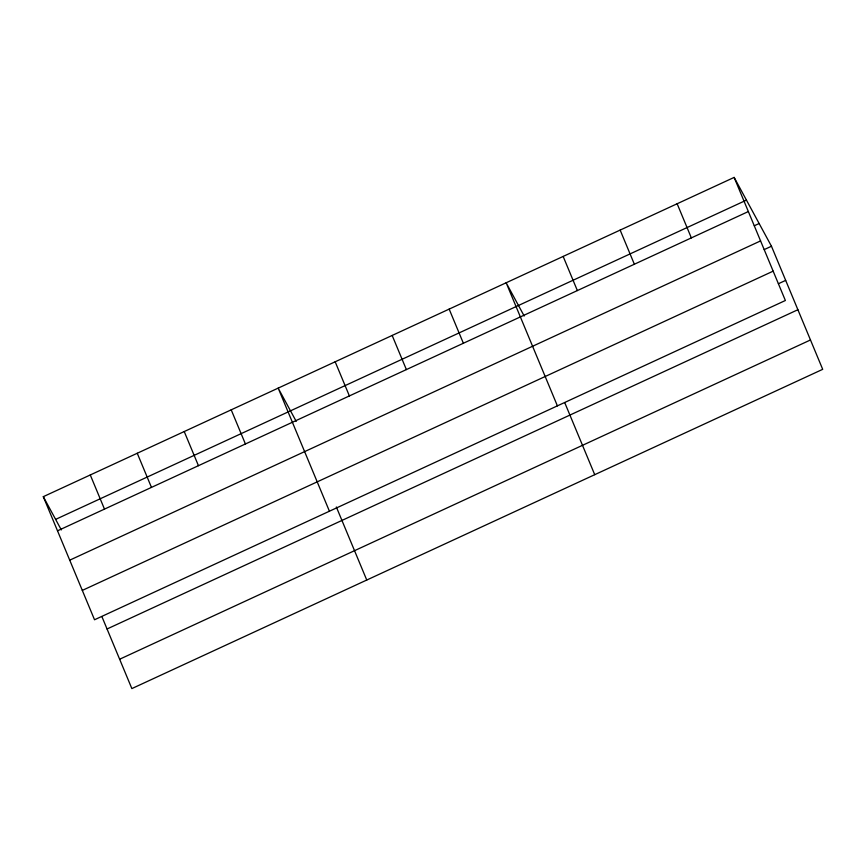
<?xml version="1.0" encoding="UTF-8"?>
<svg xmlns="http://www.w3.org/2000/svg" width="866" height="866" viewBox="0 0 866 866"><rect width="100%" height="100%" fill="white"/><g stroke="black" fill="none" stroke-linecap="round" stroke-linejoin="round"><path stroke-width="1.3" d="M734.141 177.411L785.375 300.502L94.535 619.764L43.3 496.673L734.141 177.411L771.465 246.236L822.7 369.327L131.859 688.589L101.961 616.754M55.619 519.384L746.46 200.122M57.513 530.815L748.343 211.553M754.297 225.766L759.146 223.525M69.735 560.172L760.565 240.91M764.191 249.603L771.465 246.236M82.313 590.406L773.154 271.155M778.393 283.734L785.678 280.378M107.059 628.987L797.889 309.725M119.649 659.232L810.479 339.97M524.19 316.014L506.155 282.771L557.401 405.862M296.215 421.363L278.181 388.13L329.426 511.211M43.3 496.673L61.324 529.916M677.147 203.759L691.349 237.89M620.153 230.096L634.356 264.227M563.16 256.433L577.362 290.575M564.827 402.852L594.726 474.676M449.162 309.108L463.375 343.25M392.168 335.445L406.381 369.587M335.174 361.782L349.388 395.924M336.344 506.989L366.751 580.036M231.211 409.835L245.414 443.977M184.231 431.549L198.444 465.681M137.25 453.254L151.463 487.396M90.281 474.969L104.483 509.1"/></g></svg>
